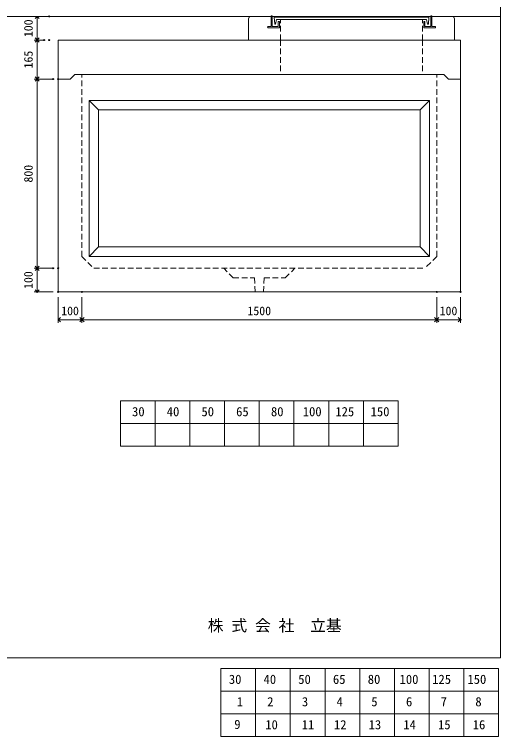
# Model space of a CAD drawing. Units: millimetres, scale not verified. Extents: x -6420 to 6420, y -3016 to 3016.
# Drawn here: x 4365 to 6420, y -3016 to 38 of the extents above; entities that cross this region are included whole.
import ezdxf
from ezdxf.enums import TextEntityAlignment as Align

# ---------------------------------------------------------------- set-up
doc = ezdxf.new("R2010")
doc.units = ezdxf.units.MM
doc.header["$LTSCALE"] = 20
doc.header["$PDMODE"] = 32
doc.header["$PDSIZE"] = 4
doc.linetypes.add('DASHED1', pattern=[1.8, 1.2, -0.6])
doc.layers.add('0-1_Defpoints', color=7, linetype='Continuous')
for name, color, linetype, lineweight in [('0-2_waku', 7, 'Continuous', 18), ('0-3_gaikei', 7, 'Continuous', 18), ('0-4_kakure', 7, 'DASHED1', 5), ('0-5_sunpou', 7, 'Continuous', 5), ('0-8_uchigawa', 6, 'Continuous', 18), ('0-A_futa', 3, 'Continuous', 18), ('0-B_GL', 4, 'Continuous', 18), ('0-D_文字１', 7, 'Continuous', 18), ('1-4_文字２', 7, 'Continuous', 5)]:
    doc.layers.add(name, color=color, linetype=linetype, lineweight=lineweight)
doc.styles.add('ＭＳ ゴシック', font='')
doc.styles.get('ＭＳ ゴシック').set_extended_font_data('MS Gothic')

# ---------------------------------------------------------------- blocks, each defined once
blk = doc.blocks.new('_Open90')
at = {"layer": '0-5_sunpou'}
blk.add_line((0, 0), (-1, 0), dxfattribs=at)
blk.add_lwpolyline([(-0.5, 0.5), (0, 0), (-0.5, -0.5)], dxfattribs=at)
blk = doc.blocks.new('D44')
at = {"layer": '0-1_Defpoints'}
for p in [(7095.38, 2640.17), (7044.21, 2540.17), (7095.38, 2540.17)]:
    blk.add_point(p, dxfattribs=at)
at = {"layer": '0-5_sunpou'}
for p, q in [((7073.38, 2640.17), (7031.21, 2640.17)), ((7044.21, 2622.17), (7044.21, 2558.17)), ((7073.38, 2540.17), (7031.21, 2540.17))]:
    blk.add_line(p, q, dxfattribs=at)
at = {"layer": '0-5_sunpou', "xscale": 18, "yscale": 18}
for p, rotation in [((7044.21, 2640.17), 90), ((7044.21, 2540.17), 270)]:
    blk.add_blockref('_Open90', p, dxfattribs=dict(at, rotation=rotation))
at = {"layer": '0-5_sunpou', "style": 'ＭＳ ゴシック'}
blk.add_text('100', height=36.66, rotation=90, dxfattribs=at).set_placement((7036.21, 2552.67), align=Align.BOTTOM_LEFT)
blk = doc.blocks.new('D45')
at = {"layer": '0-1_Defpoints'}
for p in [(7073.38, 2540.17), (7044.21, 2375.17), (7111.24, 2375.17)]:
    blk.add_point(p, dxfattribs=at)
at = {"layer": '0-5_sunpou'}
for p, q in [((7051.38, 2540.17), (7031.21, 2540.17)), ((7044.21, 2522.17), (7044.21, 2393.17)), ((7089.24, 2375.17), (7031.21, 2375.17))]:
    blk.add_line(p, q, dxfattribs=at)
at = {"layer": '0-5_sunpou', "xscale": 18, "yscale": 18}
for p, rotation in [((7044.21, 2540.17), 90), ((7044.21, 2375.17), 270)]:
    blk.add_blockref('_Open90', p, dxfattribs=dict(at, rotation=rotation))
at = {"layer": '0-5_sunpou', "style": 'ＭＳ ゴシック'}
blk.add_text('165', height=36.66, rotation=90, dxfattribs=at).set_placement((7036.21, 2420.17), align=Align.BOTTOM_LEFT)
blk = doc.blocks.new('D46')
at = {"layer": '0-1_Defpoints'}
for p in [(7095.38, 2640.17), (7044.21, 2540.17), (7095.38, 2540.17)]:
    blk.add_point(p, dxfattribs=at)
at = {"layer": '0-5_sunpou'}
for p, q in [((7073.38, 2640.17), (7031.21, 2640.17)), ((7044.21, 2622.17), (7044.21, 2558.17)), ((7073.38, 2540.17), (7031.21, 2540.17))]:
    blk.add_line(p, q, dxfattribs=at)
at = {"layer": '0-5_sunpou', "xscale": 18, "yscale": 18}
for p, rotation in [((7044.21, 2640.17), 90), ((7044.21, 2540.17), 270)]:
    blk.add_blockref('_Open90', p, dxfattribs=dict(at, rotation=rotation))
at = {"layer": '0-5_sunpou', "style": 'ＭＳ ゴシック'}
blk.add_text('100', height=36.66, rotation=90, dxfattribs=at).set_placement((7036.21, 2552.67), align=Align.BOTTOM_LEFT)
blk = doc.blocks.new('D47')
at = {"layer": '0-1_Defpoints'}
for p in [(7073.38, 2540.17), (7044.21, 2375.17), (7111.24, 2375.17)]:
    blk.add_point(p, dxfattribs=at)
at = {"layer": '0-5_sunpou'}
for p, q in [((7051.38, 2540.17), (7031.21, 2540.17)), ((7044.21, 2522.17), (7044.21, 2393.17)), ((7089.24, 2375.17), (7031.21, 2375.17))]:
    blk.add_line(p, q, dxfattribs=at)
at = {"layer": '0-5_sunpou', "xscale": 18, "yscale": 18}
for p, rotation in [((7044.21, 2540.17), 90), ((7044.21, 2375.17), 270)]:
    blk.add_blockref('_Open90', p, dxfattribs=dict(at, rotation=rotation))
at = {"layer": '0-5_sunpou', "style": 'ＭＳ ゴシック'}
blk.add_text('165', height=36.66, rotation=90, dxfattribs=at).set_placement((7036.21, 2420.17), align=Align.BOTTOM_LEFT)
blk = doc.blocks.new('D48')
at = {"layer": '0-1_Defpoints'}
for p in [(7133.24, 2375.17), (7044.21, 1575.17), (7133.24, 1575.17)]:
    blk.add_point(p, dxfattribs=at)
at = {"layer": '0-5_sunpou'}
for p, q in [((7111.24, 2375.17), (7031.21, 2375.17)), ((7044.21, 2357.17), (7044.21, 1593.17)), ((7111.24, 1575.17), (7031.21, 1575.17))]:
    blk.add_line(p, q, dxfattribs=at)
at = {"layer": '0-5_sunpou', "xscale": 18, "yscale": 18}
for p, rotation in [((7044.21, 2375.17), 90), ((7044.21, 1575.17), 270)]:
    blk.add_blockref('_Open90', p, dxfattribs=dict(at, rotation=rotation))
at = {"layer": '0-5_sunpou', "style": 'ＭＳ ゴシック'}
blk.add_text('800', height=36.66, rotation=90, dxfattribs=at).set_placement((7036.21, 1937.67), align=Align.BOTTOM_LEFT)
blk = doc.blocks.new('D49')
at = {"layer": '0-1_Defpoints'}
for p in [(7111.24, 1575.17), (7044.21, 1475.17), (7133.24, 1475.17)]:
    blk.add_point(p, dxfattribs=at)
at = {"layer": '0-5_sunpou'}
for p, q in [((7089.24, 1575.17), (7031.21, 1575.17)), ((7044.21, 1557.17), (7044.21, 1493.17)), ((7111.24, 1475.17), (7031.21, 1475.17))]:
    blk.add_line(p, q, dxfattribs=at)
at = {"layer": '0-5_sunpou', "xscale": 18, "yscale": 18}
for p, rotation in [((7044.21, 1575.17), 90), ((7044.21, 1475.17), 270)]:
    blk.add_blockref('_Open90', p, dxfattribs=dict(at, rotation=rotation))
at = {"layer": '0-5_sunpou', "style": 'ＭＳ ゴシック'}
blk.add_text('100', height=36.66, rotation=90, dxfattribs=at).set_placement((7036.21, 1487.67), align=Align.BOTTOM_LEFT)
blk = doc.blocks.new('D50')
at = {"layer": '0-1_Defpoints'}
for p in [(7133.24, 1475.17), (7233.24, 1475.17), (7233.24, 1357.46)]:
    blk.add_point(p, dxfattribs=at)
at = {"layer": '0-5_sunpou'}
for p, q in [((7133.24, 1453.17), (7133.24, 1344.46)), ((7233.24, 1453.17), (7233.24, 1344.46)), ((7151.24, 1357.46), (7215.24, 1357.46))]:
    blk.add_line(p, q, dxfattribs=at)
at = {"layer": '0-5_sunpou', "xscale": 18, "yscale": 18, "rotation": 180}
blk.add_blockref('_Open90', (7133.24, 1357.46), dxfattribs=at)
at = {"layer": '0-5_sunpou', "xscale": 18, "yscale": 18}
blk.add_blockref('_Open90', (7233.24, 1357.46), dxfattribs=at)
at = {"layer": '0-5_sunpou', "style": 'ＭＳ ゴシック'}
blk.add_text('100', height=36.66, dxfattribs=at).set_placement((7145.74, 1365.46), align=Align.BOTTOM_LEFT)
blk = doc.blocks.new('D51')
at = {"layer": '0-1_Defpoints'}
for p in [(7233.24, 1475.17), (8733.24, 1475.17), (8733.24, 1357.46)]:
    blk.add_point(p, dxfattribs=at)
at = {"layer": '0-5_sunpou'}
for p, q in [((7233.24, 1453.17), (7233.24, 1344.46)), ((8733.24, 1453.17), (8733.24, 1344.46)), ((7251.24, 1357.46), (8715.24, 1357.46))]:
    blk.add_line(p, q, dxfattribs=at)
at = {"layer": '0-5_sunpou', "xscale": 18, "yscale": 18, "rotation": 180}
blk.add_blockref('_Open90', (7233.24, 1357.46), dxfattribs=at)
at = {"layer": '0-5_sunpou', "xscale": 18, "yscale": 18}
blk.add_blockref('_Open90', (8733.24, 1357.46), dxfattribs=at)
at = {"layer": '0-5_sunpou', "style": 'ＭＳ ゴシック'}
blk.add_text('1500', height=36.66, dxfattribs=at).set_placement((7933.24, 1365.46), align=Align.BOTTOM_LEFT)
blk = doc.blocks.new('D52')
at = {"layer": '0-1_Defpoints'}
for p in [(8733.24, 1475.17), (8833.24, 1475.17), (8833.24, 1357.46)]:
    blk.add_point(p, dxfattribs=at)
at = {"layer": '0-5_sunpou'}
for p, q in [((8733.24, 1453.17), (8733.24, 1344.46)), ((8833.24, 1453.17), (8833.24, 1344.46)), ((8751.24, 1357.46), (8815.24, 1357.46))]:
    blk.add_line(p, q, dxfattribs=at)
at = {"layer": '0-5_sunpou', "xscale": 18, "yscale": 18, "rotation": 180}
blk.add_blockref('_Open90', (8733.24, 1357.46), dxfattribs=at)
at = {"layer": '0-5_sunpou', "xscale": 18, "yscale": 18}
blk.add_blockref('_Open90', (8833.24, 1357.46), dxfattribs=at)
at = {"layer": '0-5_sunpou', "style": 'ＭＳ ゴシック'}
blk.add_text('100', height=36.66, dxfattribs=at).set_placement((8745.74, 1365.46), align=Align.BOTTOM_LEFT)

msp = doc.modelspace()

# ---------------------------------------------------------------- linework, layer by layer
at = {"layer": '0-2_waku'}
for p, q in [((6420.46, 3016.31), (6420.46, -2683.69)), ((6420.46, 2660.06), (6420.46, -2683.69)), ((4813.79, -1596.36), (4813.79, -1788.36)), ((4813.79, -1596.36), (4813.79, -1788.36)), ((4813.79, -1596.36), (4813.79, -1788.36)), ((4813.79, -1596.36), (4813.79, -1788.36)), ((4813.79, -1596.36), (5987.13, -1596.36)), ((4960.46, -1596.36), (4960.46, -1788.36)), ((5107.13, -1596.36), (5107.13, -1788.36)), ((5107.13, -1596.36), (5107.13, -1788.36)), ((5253.79, -1596.36), (5253.79, -1788.36)), ((5400.46, -1596.36), (5400.46, -1788.36)), ((5547.13, -1596.36), (5547.13, -1788.36)), ((5693.79, -1596.36), (5693.79, -1788.36)), ((5840.46, -1596.36), (5840.46, -1788.36)), ((5987.13, -1596.36), (5987.13, -1788.36)), ((4813.79, -1692.36), (5987.13, -1692.36)), ((4813.79, -1788.36), (5987.13, -1788.36)), ((-1739.54, -2683.69), (6420.46, -2683.69))]:
    msp.add_line(p, q, dxfattribs=at)
msp.add_lwpolyline([(-1739.54, 3016.31), (6420.46, 3016.31), (6420.46, -2683.69)], dxfattribs=at)
at = {"layer": '0-3_gaikei'}
for p, q in [((5355.46, -70.36), (5355.46, 19.64)), ((5365.46, 29.64), (5450.46, 29.64)), ((6130.46, 29.64), (6215.46, 29.64)), ((6225.46, -70.36), (6225.46, 19.64)), ((4550.46, -70.36), (6250.46, -70.36)), ((4550.46, -70.36), (6250.46, -70.36)), ((4550.46, -70.36), (6250.46, -70.36)), ((4550.46, -70.36), (6250.46, -70.36)), ((5355.46, -70.36), (6225.46, -70.36)), ((5355.46, -70.36), (6225.46, -70.36)), ((4550.46, -235.36), (4600.46, -235.36)), ((4550.46, -235.36), (4600.46, -235.36)), ((4550.46, -235.36), (4600.46, -235.36)), ((4550.46, -235.36), (4600.46, -235.36)), ((4550.46, -235.36), (4600.46, -235.36)), ((4550.46, -235.36), (4600.46, -235.36)), ((4550.46, -235.36), (4600.46, -235.36)), ((4550.46, -235.36), (4600.46, -235.36)), ((4550.46, -235.36), (4600.46, -235.36)), ((4550.46, -235.36), (4600.46, -235.36)), ((4550.46, -235.36), (4600.46, -235.36)), ((4550.46, -235.36), (4600.46, -235.36)), ((4550.46, -235.36), (4600.46, -235.36)), ((4550.46, -235.36), (4600.46, -235.36)), ((4550.46, -235.36), (4600.46, -235.36)), ((4550.46, -235.36), (4600.46, -235.36)), ((4620.46, -215.36), (4600.46, -235.36)), ((4620.46, -215.36), (4600.46, -235.36)), ((4620.46, -215.36), (4600.46, -235.36)), ((4620.46, -215.36), (4600.46, -235.36)), ((4620.46, -215.36), (4600.46, -235.36)), ((4620.46, -215.36), (4600.46, -235.36)), ((4620.46, -215.36), (4600.46, -235.36)), ((4620.46, -215.36), (4600.46, -235.36)), ((4620.46, -215.36), (4600.46, -235.36)), ((4620.46, -215.36), (4600.46, -235.36)), ((4620.46, -215.36), (4600.46, -235.36)), ((4620.46, -215.36), (4600.46, -235.36)), ((4620.46, -215.36), (4600.46, -235.36)), ((4620.46, -215.36), (4600.46, -235.36)), ((4620.46, -215.36), (4600.46, -235.36)), ((4620.46, -215.36), (4600.46, -235.36)), ((4620.46, -215.36), (6180.46, -215.36)), ((4620.46, -215.36), (6180.46, -215.36)), ((4620.46, -215.36), (6180.46, -215.36)), ((4620.46, -215.36), (6180.46, -215.36)), ((4620.46, -215.36), (6180.46, -215.36)), ((4620.46, -215.36), (6180.46, -215.36)), ((4620.46, -215.36), (6180.46, -215.36)), ((4620.46, -215.36), (6180.46, -215.36)), ((4620.46, -215.36), (6180.46, -215.36)), ((4620.46, -215.36), (6180.46, -215.36)), ((4620.46, -215.36), (6180.46, -215.36)), ((4620.46, -215.36), (6180.46, -215.36)), ((4620.46, -215.36), (6180.46, -215.36)), ((4620.46, -215.36), (6180.46, -215.36)), ((4620.46, -215.36), (6180.46, -215.36)), ((4620.46, -215.36), (6180.46, -215.36)), ((6180.46, -215.36), (6200.46, -235.36)), ((6180.46, -215.36), (6200.46, -235.36)), ((6180.46, -215.36), (6200.46, -235.36)), ((6180.46, -215.36), (6200.46, -235.36)), ((6180.46, -215.36), (6200.46, -235.36)), ((6180.46, -215.36), (6200.46, -235.36)), ((6180.46, -215.36), (6200.46, -235.36)), ((6180.46, -215.36), (6200.46, -235.36)), ((6180.46, -215.36), (6200.46, -235.36)), ((6180.46, -215.36), (6200.46, -235.36)), ((6180.46, -215.36), (6200.46, -235.36)), ((6180.46, -215.36), (6200.46, -235.36)), ((6180.46, -215.36), (6200.46, -235.36)), ((6180.46, -215.36), (6200.46, -235.36)), ((6180.46, -215.36), (6200.46, -235.36)), ((6180.46, -215.36), (6200.46, -235.36)), ((6200.46, -235.36), (6250.46, -235.36)), ((6200.46, -235.36), (6250.46, -235.36)), ((6200.46, -235.36), (6250.46, -235.36)), ((6200.46, -235.36), (6250.46, -235.36)), ((6200.46, -235.36), (6250.46, -235.36)), ((6200.46, -235.36), (6250.46, -235.36)), ((6200.46, -235.36), (6250.46, -235.36)), ((6200.46, -235.36), (6250.46, -235.36)), ((6200.46, -235.36), (6250.46, -235.36)), ((6200.46, -235.36), (6250.46, -235.36)), ((6200.46, -235.36), (6250.46, -235.36)), ((6200.46, -235.36), (6250.46, -235.36)), ((6200.46, -235.36), (6250.46, -235.36)), ((6200.46, -235.36), (6250.46, -235.36)), ((6200.46, -235.36), (6250.46, -235.36)), ((6200.46, -235.36), (6250.46, -235.36)), ((4550.46, -1135.36), (6250.46, -1135.36))]:
    msp.add_line(p, q, dxfattribs=at)
for points in [[(4550.46, -70.36), (4550.46, -235.36), (4550.46, -1135.36)], [(6250.46, -1135.36), (6250.46, -235.36), (6250.46, -70.36)]]:
    msp.add_lwpolyline(points, dxfattribs=at)
for centre, radius, start, end in [((5364.88, 20.22), 9.44, 86.47383, 183.52617), ((6215.79, 19.97), 9.68, 358.04251, 91.95749)]:
    msp.add_arc(centre, radius, start, end, dxfattribs=at)
at = {"layer": '0-4_kakure'}
for p, q in [((5490.46, -70.36), (5490.46, 16.14)), ((6090.46, -70.36), (6090.46, 16.14)), ((5490.46, -70.36), (5490.46, -215.36)), ((6090.46, -70.36), (6090.46, -215.36)), ((4650.46, -985.36), (4650.46, -215.36)), ((6150.46, -985.36), (6150.46, -215.36)), ((4650.46, -985.36), (4700.46, -1035.36)), ((6150.46, -985.36), (6100.46, -1035.36)), ((4700.46, -1035.36), (6100.46, -1035.36)), ((5290.46, -1075.36), (5250.46, -1035.36)), ((5290.46, -1075.36), (5380.46, -1075.36)), ((5380.46, -1075.36), (5382.96, -1135.36)), ((5420.46, -1075.36), (5417.96, -1135.36))]:
    msp.add_line(p, q, dxfattribs=at)
msp.add_lwpolyline([(5420.46, -1075.36), (5510.46, -1075.36), (5550.46, -1035.36)], dxfattribs=at)
at = {"layer": '0-8_uchigawa'}
for p, q in [((4680.46, -325.36), (5400.46, -325.36)), ((4680.46, -325.36), (4680.46, -985.36)), ((4720.46, -365.36), (4680.46, -325.36)), ((6120.46, -325.36), (5400.46, -325.36)), ((6080.46, -365.36), (6120.46, -325.36)), ((6120.46, -325.36), (6120.46, -985.36)), ((6120.46, -325.36), (6120.46, -985.36)), ((4720.46, -365.36), (4720.46, -945.36)), ((4720.46, -365.36), (5400.46, -365.36)), ((4720.46, -365.36), (5400.46, -365.36)), ((6080.46, -365.36), (5400.46, -365.36)), ((6080.46, -365.36), (6080.46, -945.36)), ((4720.46, -945.36), (4680.46, -985.36)), ((4720.46, -945.36), (5400.46, -945.36)), ((4680.46, -985.36), (5400.46, -985.36)), ((5401.15, -986.05), (6120.46, -985.36))]:
    msp.add_line(p, q, dxfattribs=at)
msp.add_lwpolyline([(5400.46, -945.36), (6080.46, -945.36), (6120.46, -985.36)], dxfattribs=at)
at = {"layer": '0-A_futa'}
for p, q in [((5452.46, 31.64), (5455.46, 31.64)), ((5455.46, 31.64), (5455.46, -13.36)), ((6125.46, 31.64), (6128.46, 31.64)), ((6125.46, 31.64), (6125.46, -13.36)), ((5450.46, 29.64), (5450.46, -13.36)), ((5463.27, 27.14), (6117.6, 27.14)), ((5463.27, 27.14), (5465.76, -2.86)), ((5473.79, 16.14), (5469.47, -2.86)), ((5473.79, 16.14), (6107.13, 16.14)), ((5480.46, 6.64), (5480.46, -13.36)), ((5482.46, 8.64), (5483.46, 8.64)), ((5485.46, 6.64), (5485.46, -18.36)), ((6095.46, 6.64), (6095.46, -18.36)), ((6098.46, 8.64), (6097.46, 8.64)), ((6100.46, 6.64), (6100.46, -13.36)), ((6107.13, 16.14), (6111.45, -2.86)), ((6117.6, 27.14), (6115.35, -2.86)), ((6130.46, 29.64), (6130.46, -13.36)), ((5435.46, -15.36), (5435.46, -16.36)), ((5437.46, -13.36), (5450.46, -13.36)), ((5485.46, -18.36), (5437.46, -18.36)), ((5455.46, -13.36), (5480.46, -13.36)), ((5465.76, -2.86), (5469.47, -2.86)), ((6095.46, -18.36), (6143.46, -18.36)), ((6125.46, -13.36), (6100.46, -13.36)), ((6115.35, -2.86), (6111.45, -2.86)), ((6143.46, -13.36), (6130.46, -13.36)), ((6145.46, -15.36), (6145.46, -16.36))]:
    msp.add_line(p, q, dxfattribs=at)
for centre, start, end in [((5452.46, 29.64), 90, 180), ((6128.46, 29.64), 0, 90), ((5482.46, 6.64), 90, 180), ((5483.46, 6.64), 0, 90), ((6097.46, 6.64), 90, 180), ((6098.46, 6.64), 0, 90), ((5437.46, -15.36), 90, 180), ((5437.46, -16.36), 180, 270), ((6143.46, -15.36), 0, 90), ((6143.46, -16.36), 270, 0)]:
    msp.add_arc(centre, 2, start, end, dxfattribs=at)
at = {"layer": '0-B_GL'}
msp.add_line((-1739.54, 29.64), (6420.46, 29.64), dxfattribs=at)
at = {"layer": '1-4_文字２'}
for p, q in [((5238.29, -2728.09), (5238.29, -2920.09)), ((5238.29, -2728.09), (5238.29, -2920.09)), ((5238.29, -2728.09), (5238.29, -2920.09)), ((5238.29, -2728.09), (5238.29, -2920.09)), ((5238.29, -2728.09), (6411.62, -2728.09)), ((5238.29, -2728.09), (5238.29, -2920.09)), ((5238.29, -2728.09), (5238.29, -2920.09)), ((5238.29, -2728.09), (5238.29, -2920.09)), ((5238.29, -2728.09), (5238.29, -2920.09)), ((5238.29, -2728.09), (6411.62, -2728.09)), ((5384.96, -2728.09), (5384.96, -2920.09)), ((5384.96, -2728.09), (5384.96, -2920.09)), ((5531.62, -2728.09), (5531.62, -2920.09)), ((5531.62, -2728.09), (5531.62, -2920.09)), ((5531.62, -2728.09), (5531.62, -2920.09)), ((5531.62, -2728.09), (5531.62, -2920.09)), ((5678.29, -2728.09), (5678.29, -2920.09)), ((5678.29, -2728.09), (5678.29, -2920.09)), ((5824.96, -2728.09), (5824.96, -2920.09)), ((5824.96, -2728.09), (5824.96, -2920.09)), ((5971.62, -2728.09), (5971.62, -2920.09)), ((5971.62, -2728.09), (5971.62, -2920.09)), ((6118.29, -2728.09), (6118.29, -2920.09)), ((6118.29, -2728.09), (6118.29, -2920.09)), ((6264.96, -2728.09), (6264.96, -2920.09)), ((6264.96, -2728.09), (6264.96, -2920.09)), ((6411.62, -2728.09), (6411.62, -2920.09)), ((6411.62, -2728.09), (6411.62, -2920.09)), ((5238.29, -2824.09), (6411.62, -2824.09)), ((5238.29, -2824.09), (6411.62, -2824.09)), ((5238.29, -2920.09), (6411.62, -2920.09)), ((5238.29, -2920.09), (6411.62, -2920.09)), ((5238.29, -2920.09), (5238.29, -3016.09)), ((5238.29, -2920.09), (5238.29, -3016.09)), ((5238.29, -2920.09), (5238.29, -3016.09)), ((5238.29, -2920.09), (5238.29, -3016.09)), ((5238.29, -2920.09), (6411.62, -2920.09)), ((5238.29, -2920.09), (5238.29, -3016.09)), ((5238.29, -2920.09), (5238.29, -3016.09)), ((5238.29, -2920.09), (5238.29, -3016.09)), ((5238.29, -2920.09), (5238.29, -3016.09)), ((5238.29, -2920.09), (6411.62, -2920.09)), ((5384.96, -2920.09), (5384.96, -3016.09)), ((5384.96, -2920.09), (5384.96, -3016.09)), ((5531.62, -2920.09), (5531.62, -3016.09)), ((5531.62, -2920.09), (5531.62, -3016.09)), ((5531.62, -2920.09), (5531.62, -3016.09)), ((5531.62, -2920.09), (5531.62, -3016.09)), ((5678.29, -2920.09), (5678.29, -3016.09)), ((5678.29, -2920.09), (5678.29, -3016.09)), ((5824.96, -2920.09), (5824.96, -3016.09)), ((5824.96, -2920.09), (5824.96, -3016.09)), ((5971.62, -2920.09), (5971.62, -3016.09)), ((5971.62, -2920.09), (5971.62, -3016.09)), ((6118.29, -2920.09), (6118.29, -3016.09)), ((6118.29, -2920.09), (6118.29, -3016.09)), ((6264.96, -2920.09), (6264.96, -3016.09)), ((6264.96, -2920.09), (6264.96, -3016.09)), ((6411.62, -2920.09), (6411.62, -3016.09)), ((6411.62, -2920.09), (6411.62, -3016.09)), ((5238.29, -3016.09), (6411.62, -3016.09)), ((5238.29, -3016.09), (6411.62, -3016.09))]:
    msp.add_line(p, q, dxfattribs=at)

# ---------------------------------------------------------------- block references
at = {"layer": '0-5_sunpou'}
for name in ['D44', 'D46', 'D45', 'D47', 'D48', 'D49', 'D50', 'D51', 'D52']:
    msp.add_blockref(name, (-2582.77, -2610.53), dxfattribs=at)

# ---------------------------------------------------------------- texts
at = {"layer": '0-D_文字１', "style": 'ＭＳ ゴシック'}
for s, height, p in [('30', 39.1, (4862.49, -1673.08)), ('40', 39.1, (5009.16, -1673.08)), ('50', 39.1, (5155.82, -1673.08)), ('65', 39.1, (5302.49, -1673.08)), ('80', 39.1, (5449.7, -1673.08)), ('100', 39.1, (5584.2, -1673.08)), ('125', 39.1, (5722.05, -1673.08)), ('150', 39.1, (5871.07, -1673.08)), (' 株 式 会 社\u3000立基', 48.88, (5149.17, -2585.51))]:
    msp.add_text(s, height=height, dxfattribs=at).set_placement(p, align=Align.BOTTOM_LEFT)
at = {"layer": '1-4_文字２', "style": 'ＭＳ ゴシック'}
for s, p in [('30', (5271.83, -2805.18)), ('30', (5271.83, -2805.18)), ('40', (5418.49, -2805.18)), ('40', (5418.49, -2805.18)), ('50', (5565.16, -2805.18)), ('50', (5565.16, -2805.18)), ('65', (5711.83, -2805.18)), ('65', (5711.83, -2805.18)), ('80', (5859.04, -2805.18)), ('80', (5859.04, -2805.18)), ('100', (5993.53, -2805.18)), ('100', (5993.53, -2805.18)), ('125', (6131.39, -2805.18)), ('125', (6131.39, -2805.18)), ('150', (6280.4, -2805.18)), ('150', (6280.4, -2805.18)), ('1', (5305.36, -2899.89)), ('2', (5433.94, -2899.89)), ('3', (5580.61, -2899.89)), ('4', (5727.27, -2899.89)), ('5', (5873.94, -2899.89)), ('6', (6020.61, -2899.89)), ('7', (6167.27, -2899.89)), ('8', (6313.94, -2899.89)), ('9', (5294.6, -2995.89)), ('10', (5425.82, -2997.18)), ('11', (5579.82, -2997.18)), ('12', (5716.09, -2997.18)), ('13', (5862.76, -2997.18)), ('14', (6009.43, -2997.18)), ('15', (6156.09, -2997.18)), ('16', (6302.76, -2997.18))]:
    msp.add_text(s, height=39.1, dxfattribs=at).set_placement(p, align=Align.BOTTOM_LEFT)

doc.saveas('drawing.dxf')
